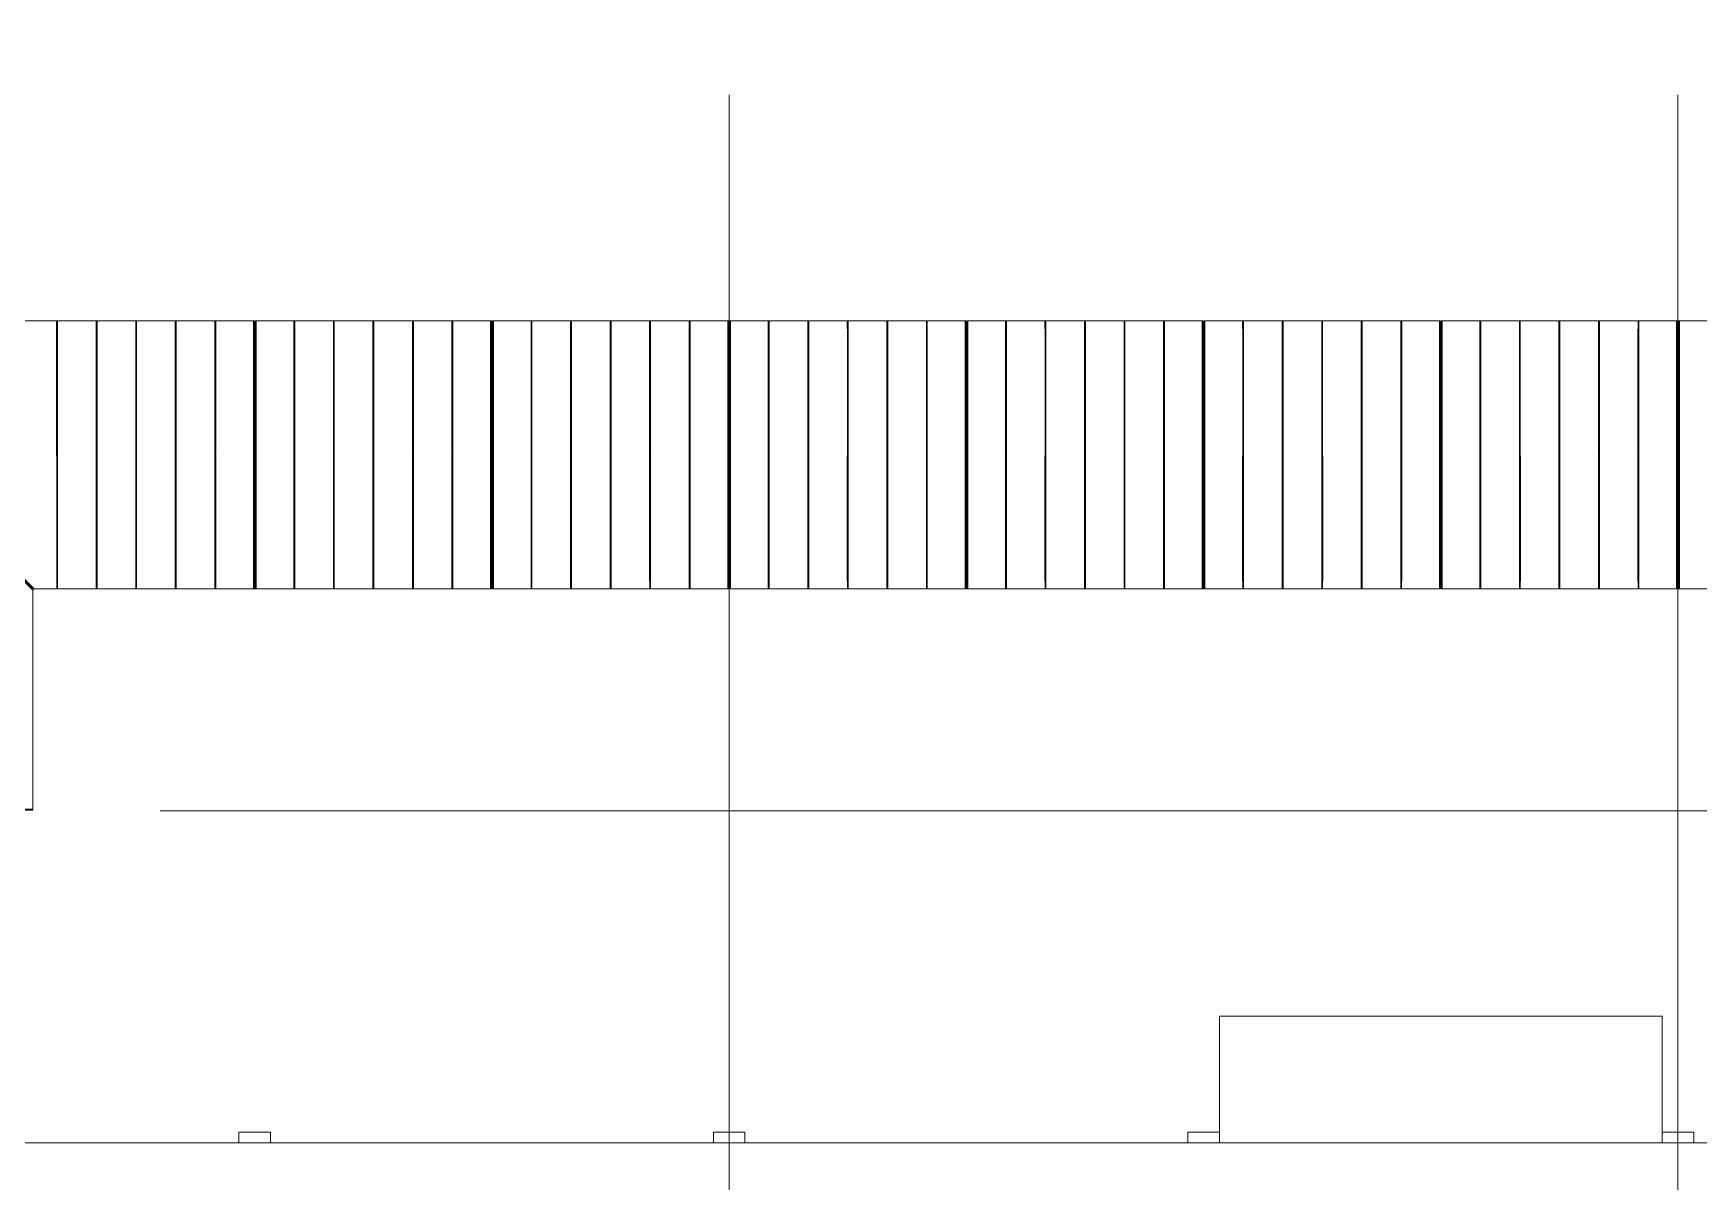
# Model space of a CAD drawing. Header units: millimetres. Extents: x 124696 to 347024, y 412631 to 564609.
# Drawn here: x 251071 to 266868, y 488833 to 499725 of the extents above; entities that cross this region are included whole.
import ezdxf

# ---------------------------------------------------------------- set-up
doc = ezdxf.new("R2010")
doc.units = ezdxf.units.MM
doc.header["$LTSCALE"] = 1500
doc.header["$MEASUREMENT"] = 0
doc.linetypes.add('二层平面图$0$轴网线_12_3_3_3 mm', pattern=[21, 12, -3, 3, -3])
doc.layers.add('0-建筑底图', color=7, linetype='Continuous')
for name, color, linetype, lineweight in [('二层平面图$0$A-COLU', 7, 'Continuous', 9), ('二层平面图$0$A-LINE', 7, 'Continuous', 9), ('二层平面图$0$A-NORM-MODEL', 6, 'Continuous', 9), ('二层平面图$0$A-WALL-CURT-PANEL-2', 7, 'Continuous', 9), ('二层平面图$0$A-WALL-CURT-PANEL-4', 140, 'Continuous', 9), ('二层平面图$0$A-WALL-CURT-STILE-2', 7, 'Continuous', 9), ('二层平面图$0$ANNO-DOTE-1', 10, '二层平面图$0$轴网线_12_3_3_3 mm', 15)]:
    doc.layers.add(name, color=color, linetype=linetype, lineweight=lineweight)

# ---------------------------------------------------------------- blocks, each defined once
blk = doc.blocks.new('二层平面图$0$廊子单元2250 - 廊子单元2250-V190-104-2F')
at = {"layer": '二层平面图$0$A-WALL-CURT-PANEL-2'}
for p, q in [((-146, 2245), (-146, 2237)), ((2396, 2245), (-146, 2245)), ((-146, 2237), (2396, 2237)), ((-146, 2237), (-146, 13)), ((2396, 2237), (2396, 2245)), ((2396, 13), (2396, 2237)), ((-146, 13), (2396, 13)), ((-146, 13), (-146, 5)), ((-146, 5), (2396, 5)), ((2396, 5), (2396, 13))]:
    blk.add_line(p, q, dxfattribs=at)
blk = doc.blocks.new('二层平面图$0$梁 - 梁-12800094-104-2F')
at = {"layer": '二层平面图$0$A-LINE'}
for p, q in [((-3168, 1410), (-3218, 1408)), ((-3218, 1403), (-3218, 1408)), ((-3168, 1405), (-3168, 1410)), ((-3108, 1413), (-3158, 1411)), ((-3158, 1406), (-3158, 1411)), ((-3108, 1408), (-3108, 1413)), ((-3126, -840), (-3127, -835)), ((-3126, -840), (-3076, -838)), ((-3076, -838), (-3077, -833)), ((-3066, -837), (-3067, -832)), ((-3066, -837), (-3016, -835)), ((-3016, -835), (-3017, -830))]:
    blk.add_line(p, q, dxfattribs=at)
blk = doc.blocks.new('二层平面图$0$廊子单元01 - 廊子单元01-12764968-104-2F')
at = {"layer": '二层平面图$0$A-WALL-CURT-PANEL-2'}
for p, q in [((-146, 2245), (-146, 2237)), ((2396, 2245), (-146, 2245)), ((-146, 2237), (2396, 2237)), ((-146, 2237), (-146, 13)), ((2396, 2237), (2396, 2245)), ((2396, 13), (2396, 2237)), ((-146, 13), (2396, 13)), ((-146, 13), (-146, 5)), ((-146, 5), (2396, 5)), ((2396, 5), (2396, 13)), ((-146, -5), (-146, -13)), ((2396, -5), (-146, -5)), ((-146, -13), (2396, -13)), ((-146, -13), (-146, -2237)), ((2396, -13), (2396, -5)), ((2396, -2237), (2396, -13)), ((-146, -2237), (2396, -2237)), ((-146, -2237), (-146, -2245)), ((-146, -2245), (2396, -2245)), ((2396, -2245), (2396, -2237))]:
    blk.add_line(p, q, dxfattribs=at)
blk = doc.blocks.new('二层平面图$0$廊子单元_转角阴角_ - 廊子单元_转角阴角_-V225-104-2F')
at = {"layer": '二层平面图$0$A-WALL-CURT-PANEL-2'}
for p, q in [((2104, 4500), (2104, 4495)), ((2104, 4495), (4646, 4495)), ((2104, 4495), (2104, 4487)), ((2104, 4487), (4646, 4487)), ((2104, 4487), (2104, 2409)), ((4646, 4487), (4646, 4495)), ((4646, -133), (4646, 4487)), ((13, 2396), (5, 2396)), ((5, 2396), (5, -146)), ((2091, 2396), (13, 2396)), ((13, 2396), (13, -146)), ((2099, 2396), (2091, 2396)), ((2091, 2396), (4633, -146)), ((2098, 2402), (2237, 2263)), ((4641, -146), (2099, 2396)), ((2104, 2409), (4646, -133)), ((2104, 2409), (2104, 2401)), ((2104, 2401), (2104, 2396)), ((4646, -141), (2104, 2401)), ((2245, 2255), (4639, -139)), ((5, -146), (13, -146)), ((13, -146), (133, -146)), ((141, -146), (151, -146)), ((159, -146), (2237, -146)), ((2245, -146), (4633, -146)), ((4633, -146), (4641, -146)), ((4646, -141), (4646, -133))]:
    blk.add_line(p, q, dxfattribs=at)
blk = doc.blocks.new('二层平面图$0$顶板轮廓组 - 顶板轮廓组-7729081-104-2F')
at = {"layer": '二层平面图$0$A-WALL-CURT-PANEL-2'}
for p, q in [((-7790, 187), (-7782, 187)), ((-7782, 187), (-5704, 187)), ((-5704, 187), (-5696, 187))]:
    blk.add_line(p, q, dxfattribs=at)
blk = doc.blocks.new('二层平面图$0$顶板轮廓组 - 顶板轮廓组-V227-104-2F')
at = {"layer": '二层平面图$0$A-WALL-CURT-PANEL-2'}
for p, q in [((-9061, -955), (-9053, -955)), ((-9053, -955), (-4433, -955)), ((-4433, -955), (-4425, -955))]:
    blk.add_line(p, q, dxfattribs=at)
blk = doc.blocks.new('二层平面图$0$钢板肋 - 钢板肋-V197-104-2F')
at = {"layer": '二层平面图$0$A-WALL-CURT-PANEL-2'}
for p, q in [((-678, 1855), (-686, 1854)), ((-686, 1854), (-671, 1699)), ((-663, 1700), (-678, 1855)), ((-671, 1699), (-663, 1700)), ((-671, 1699), (-461, -541)), ((-453, -540), (-663, 1700)), ((-453, -540), (-461, -541)), ((-461, -541), (-448, -676)), ((-440, -675), (-453, -540)), ((-440, -675), (-448, -676))]:
    blk.add_line(p, q, dxfattribs=at)
blk = doc.blocks.new('二层平面图$0$梁 - 梁-V199-104-2F')
at = {"layer": '二层平面图$0$A-LINE'}
for p, q in [((-21, -712), (-21, -707)), ((-21, -712), (29, -712)), ((29, -712), (29, -707)), ((39, -712), (39, -707)), ((39, -712), (89, -712)), ((89, -712), (89, -707))]:
    blk.add_line(p, q, dxfattribs=at)
blk = doc.blocks.new('二层平面图$0$梁 - 梁-V194-104-2F')
at = {"layer": '二层平面图$0$A-LINE'}
for p, q in [((-1, 2658), (-1, 2663)), ((49, 2663), (-1, 2663)), ((49, 2658), (49, 2663)), ((59, 2658), (59, 2663)), ((109, 2663), (59, 2663)), ((109, 2658), (109, 2663)), ((-27, -1787), (-27, -1777)), ((23, -1837), (23, -1827))]:
    blk.add_line(p, q, dxfattribs=at)
blk = doc.blocks.new('二层平面图$0$钢板肋轮廓族 - 钢板肋轮廓族-V195-104-2F')
at = {"layer": '二层平面图$0$A-WALL-CURT-PANEL-2'}
for p, q in [((-1735, -5338), (-1704, -5490)), ((-1249, -7693), (-1704, -5490)), ((-1222, -7826), (-1249, -7693))]:
    blk.add_line(p, q, dxfattribs=at)
blk = doc.blocks.new('二层平面图$0$廊子单元_转角阴角_ - 廊子单元_转角阴角_-V249-104-2F')
at = {"layer": '二层平面图$0$A-WALL-CURT-PANEL-2'}
for p, q in [((2104, 4495), (4646, 4495)), ((2104, 4495), (2104, 4487)), ((2104, 4487), (4646, 4487)), ((2104, 4487), (2104, 2409)), ((4646, 4487), (4646, 4495)), ((4646, 4368), (4646, 4487)), ((4646, 4349), (4646, 4360)), ((4646, 4120), (4646, 4341)), ((5, 2396), (0, 2396)), ((13, 2396), (5, 2396)), ((5, 2396), (5, -146)), ((2091, 2396), (13, 2396)), ((13, 2396), (13, -146)), ((2099, 2396), (2091, 2396)), ((2091, 2396), (4130, 357)), ((2098, 2402), (2237, 2263)), ((2104, 2396), (2099, 2396)), ((4130, 365), (2099, 2396)), ((2104, 2409), (4130, 383)), ((2104, 2409), (2104, 2401)), ((4130, 375), (2104, 2401)), ((2245, 2255), (4130, 370)), ((4646, 2245), (4646, 2255)), ((4495, 5), (4505, -5)), ((4505, 0), (4501, 4)), ((4646, -5), (4646, 5)), ((5, -146), (13, -146)), ((13, -146), (4133, -146)), ((4500, -5), (4495, 0))]:
    blk.add_line(p, q, dxfattribs=at)
blk = doc.blocks.new('二层平面图$0$顶板轮廓组 - 顶板轮廓组-7678519-104-2F')
at = {"layer": '二层平面图$0$A-WALL-CURT-PANEL-2'}
for p, q in [((-7790, 1483), (-7782, 1483)), ((-7782, 1483), (-5704, 1483)), ((-5704, 1483), (-5696, 1483))]:
    blk.add_line(p, q, dxfattribs=at)
blk = doc.blocks.new('二层平面图$0$顶板轮廓组 - 顶板轮廓组-V250-104-2F')
at = {"layer": '二层平面图$0$A-WALL-CURT-PANEL-2'}
for p, q in [((-8553, 786), (-4433, 786)), ((-4433, 786), (-4425, 786))]:
    blk.add_line(p, q, dxfattribs=at)
blk = doc.blocks.new('二层平面图$0$钢板肋 - 钢板肋-V193-104-2F')
at = {"layer": '二层平面图$0$A-WALL-CURT-PANEL-2'}
for p, q in [((392, -814), (396, -807)), ((392, -814), (511, -879)), ((515, -872), (396, -807)), ((511, -879), (515, -872)), ((511, -879), (2483, -1963)), ((2487, -1956), (515, -872)), ((2487, -1956), (2483, -1963)), ((2483, -1963), (2619, -2037)), ((2623, -2030), (2487, -1956)), ((2619, -2037), (2623, -2030))]:
    blk.add_line(p, q, dxfattribs=at)
blk = doc.blocks.new('二层平面图$0$钢板肋 - 钢板肋-7742613-104-2F')
at = {"layer": '二层平面图$0$A-WALL-CURT-PANEL-2'}
for p, q in [((-1472, 1004), (-1479, 1000)), ((-1479, 1000), (-1348, 963)), ((-1341, 967), (-1472, 1004)), ((-1348, 963), (-1341, 967)), ((-1348, 963), (539, 428)), ((541, 435), (-1341, 967)), ((541, 435), (539, 428)), ((539, 428), (688, 385)), ((691, 393), (541, 435)), ((691, 393), (688, 385))]:
    blk.add_line(p, q, dxfattribs=at)
blk = doc.blocks.new('二层平面图$0$钢板肋轮廓族 - 钢板肋轮廓族-7742618-104-2F')
at = {"layer": '二层平面图$0$A-WALL-CURT-PANEL-2'}
for p, q in [((-4082, -4033), (-4120, -4163)), ((-4674, -6045), (-4120, -4163)), ((-4718, -6194), (-4674, -6045))]:
    blk.add_line(p, q, dxfattribs=at)
blk = doc.blocks.new('二层平面图$0$钢板肋轮廓族 - 钢板肋轮廓族-7742619-104-2F')
at = {"layer": '二层平面图$0$A-WALL-CURT-PANEL-2'}
for p, q in [((-4083, -4036), (-4121, -4166)), ((-4673, -6043), (-4121, -4166)), ((-4717, -6192), (-4673, -6043))]:
    blk.add_line(p, q, dxfattribs=at)
blk = doc.blocks.new('二层平面图$0$顶板轮廓组 - 顶板轮廓组-7793063-104-2F')
at = {"layer": '二层平面图$0$A-WALL-CURT-PANEL-2'}
for p, q in [((-7863, -1483), (-7855, -1483)), ((-7855, -1483), (-5631, -1483)), ((-5631, -1483), (-5623, -1483))]:
    blk.add_line(p, q, dxfattribs=at)
blk = doc.blocks.new('二层平面图$0$钢板肋 - 钢板肋-7793064-104-2F')
at = {"layer": '二层平面图$0$A-WALL-CURT-PANEL-2'}
for p, q in [((392, -814), (396, -807)), ((392, -814), (511, -879)), ((515, -872), (396, -807)), ((511, -879), (515, -872)), ((511, -879), (2483, -1963)), ((2487, -1956), (515, -872)), ((2487, -1956), (2483, -1963)), ((2483, -1963), (2619, -2037)), ((2623, -2030), (2487, -1956)), ((2619, -2037), (2623, -2030))]:
    blk.add_line(p, q, dxfattribs=at)
blk = doc.blocks.new('二层平面图$0$钢板肋 - 钢板肋-7793144-104-2F')
at = {"layer": '二层平面图$0$A-WALL-CURT-PANEL-2'}
for p, q in [((545, -856), (549, -849)), ((545, -856), (666, -919)), ((669, -912), (549, -849)), ((666, -919), (669, -912)), ((666, -919), (2664, -1954)), ((2667, -1946), (669, -912)), ((2667, -1946), (2664, -1954)), ((2664, -1954), (2801, -2025)), ((2805, -2018), (2667, -1946)), ((2801, -2025), (2805, -2018))]:
    blk.add_line(p, q, dxfattribs=at)
blk = doc.blocks.new('二层平面图$0$钢板肋轮廓族 - 钢板肋轮廓族-7793068-104-2F')
at = {"layer": '二层平面图$0$A-WALL-CURT-PANEL-2'}
for p, q in [((-1735, -5338), (-1704, -5490)), ((-1249, -7693), (-1704, -5490)), ((-1222, -7826), (-1249, -7693))]:
    blk.add_line(p, q, dxfattribs=at)
blk = doc.blocks.new('二层平面图$0$钢板肋轮廓族 - 钢板肋轮廓族-7793148-104-2F')
at = {"layer": '二层平面图$0$A-WALL-CURT-PANEL-2'}
for p, q in [((1735, -5338), (1704, -5490)), ((1249, -7693), (1704, -5490)), ((1222, -7826), (1249, -7693))]:
    blk.add_line(p, q, dxfattribs=at)
blk = doc.blocks.new('二层平面图$0$钢板肋 - 钢板肋-7805324-104-2F')
at = {"layer": '二层平面图$0$A-WALL-CURT-PANEL-2'}
for p, q in [((392, -814), (396, -807)), ((392, -814), (511, -879)), ((515, -872), (396, -807)), ((511, -879), (515, -872)), ((511, -879), (2483, -1963)), ((2487, -1956), (515, -872)), ((2487, -1956), (2483, -1963)), ((2483, -1963), (2619, -2037)), ((2623, -2030), (2487, -1956)), ((2619, -2037), (2623, -2030))]:
    blk.add_line(p, q, dxfattribs=at)
blk = doc.blocks.new('二层平面图$0$钢板肋 - 钢板肋-7805329-104-2F')
at = {"layer": '二层平面图$0$A-WALL-CURT-PANEL-2'}
for p, q in [((-678, 1855), (-686, 1854)), ((-686, 1854), (-671, 1699)), ((-663, 1700), (-678, 1855)), ((-671, 1699), (-663, 1700)), ((-671, 1699), (-461, -541)), ((-453, -540), (-663, 1700)), ((-453, -540), (-461, -541)), ((-461, -541), (-448, -676)), ((-440, -675), (-453, -540)), ((-440, -675), (-448, -676))]:
    blk.add_line(p, q, dxfattribs=at)
blk = doc.blocks.new('二层平面图$0$钢板肋 - 钢板肋-7805337-104-2F')
at = {"layer": '二层平面图$0$A-WALL-CURT-PANEL-2'}
for p, q in [((545, -856), (549, -849)), ((545, -856), (666, -919)), ((669, -912), (549, -849)), ((666, -919), (669, -912)), ((666, -919), (2664, -1954)), ((2667, -1946), (669, -912)), ((2667, -1946), (2664, -1954)), ((2664, -1954), (2801, -2025)), ((2805, -2018), (2667, -1946)), ((2801, -2025), (2805, -2018))]:
    blk.add_line(p, q, dxfattribs=at)
blk = doc.blocks.new('二层平面图$0$钢板肋轮廓族 - 钢板肋轮廓族-7805328-104-2F')
at = {"layer": '二层平面图$0$A-WALL-CURT-PANEL-2'}
for p, q in [((-1735, -5338), (-1704, -5490)), ((-1249, -7693), (-1704, -5490)), ((-1222, -7826), (-1249, -7693))]:
    blk.add_line(p, q, dxfattribs=at)
blk = doc.blocks.new('二层平面图$0$钢板肋轮廓族 - 钢板肋轮廓族-7805341-104-2F')
at = {"layer": '二层平面图$0$A-WALL-CURT-PANEL-2'}
for p, q in [((1735, -5338), (1704, -5490)), ((1249, -7693), (1704, -5490)), ((1222, -7826), (1249, -7693))]:
    blk.add_line(p, q, dxfattribs=at)
blk = doc.blocks.new('二层平面图$0$矩形竖梃 - 8 x 50 mm 蜂窝铝板幕墙开缝-2338841-104-2F')
at = {"layer": '二层平面图$0$A-WALL-CURT-STILE-2'}
blk.add_line((107995, 38250), (108000, 38250), dxfattribs=at)
blk = doc.blocks.new('二层平面图$0$矩形竖梃 - 8 x 50 mm 蜂窝铝板幕墙开缝-V379-104-2F')
at = {"layer": '二层平面图$0$A-WALL-CURT-STILE-2'}
blk.add_line((108000, 38250), (108005, 38250), dxfattribs=at)
blk = doc.blocks.new('二层平面图$0$矩形竖梃 - 8 x 50 mm 蜂窝铝板幕墙开缝-V380-104-2F')
at = {"layer": '二层平面图$0$A-WALL-CURT-STILE-2'}
blk.add_line((110245, 38250), (110250, 38250), dxfattribs=at)
blk = doc.blocks.new('二层平面图$0$矩形竖梃 - 8 x 50 mm 蜂窝铝板幕墙开缝-V381-104-2F')
at = {"layer": '二层平面图$0$A-WALL-CURT-STILE-2'}
blk.add_line((112495, 38250), (112500, 38250), dxfattribs=at)
blk = doc.blocks.new('二层平面图$0$矩形竖梃 - 8 x 50 mm 蜂窝铝板幕墙开缝-V382-104-2F')
at = {"layer": '二层平面图$0$A-WALL-CURT-STILE-2'}
blk.add_line((114745, 38250), (114750, 38250), dxfattribs=at)
blk = doc.blocks.new('二层平面图$0$矩形竖梃 - 8 x 50 mm 蜂窝铝板幕墙开缝-V383-104-2F')
at = {"layer": '二层平面图$0$A-WALL-CURT-STILE-2'}
blk.add_line((116995, 38250), (117000, 38250), dxfattribs=at)
blk = doc.blocks.new('二层平面图$0$矩形竖梃 - 8 x 50 mm 蜂窝铝板幕墙开缝-V384-104-2F')
at = {"layer": '二层平面图$0$A-WALL-CURT-STILE-2'}
blk.add_line((119245, 38250), (119250, 38250), dxfattribs=at)
blk = doc.blocks.new('二层平面图$0$矩形竖梃 - 8 x 50 mm 蜂窝铝板幕墙开缝-V385-104-2F')
at = {"layer": '二层平面图$0$A-WALL-CURT-STILE-2'}
blk.add_line((121495, 38250), (121500, 38250), dxfattribs=at)
blk = doc.blocks.new('二层平面图$0$矩形竖梃 - 8 x 50 mm 蜂窝铝板幕墙开缝-V386-104-2F')
at = {"layer": '二层平面图$0$A-WALL-CURT-STILE-2'}
blk.add_line((121500, 38250), (121505, 38250), dxfattribs=at)
blk = doc.blocks.new('二层平面图$0$游泳馆侧墙压顶 - 游泳馆侧墙压顶-8562950-104-2F')
at = {"layer": '二层平面图$0$A-LINE'}
blk.add_line((85500, 32850), (139100, 32850), dxfattribs=at)
blk = doc.blocks.new('二层平面图$0$梁 - 梁-12800551-104-2F')
at = {"layer": '二层平面图$0$A-LINE'}
for p, q in [((-1, 2658), (-1, 2663)), ((49, 2663), (-1, 2663)), ((49, 2658), (49, 2663)), ((59, 2658), (59, 2663)), ((109, 2663), (59, 2663)), ((109, 2658), (109, 2663)), ((-14, 408), (-14, 418)), ((36, 408), (36, 418)), ((46, 408), (46, 418)), ((96, 408), (96, 418)), ((-27, -1837), (-27, -1832)), ((-27, -1837), (23, -1837)), ((23, -1837), (23, -1832)), ((33, -1837), (33, -1832)), ((33, -1837), (83, -1837)), ((83, -1837), (83, -1832))]:
    blk.add_line(p, q, dxfattribs=at)
blk = doc.blocks.new('二层平面图$0$梁 - 梁-12800552-104-2F')
at = {"layer": '二层平面图$0$A-COLU'}
for p, q in [((49, 2663), (-1, 2663)), ((109, 2663), (59, 2663))]:
    blk.add_line(p, q, dxfattribs=at)
at = {"layer": '二层平面图$0$A-LINE'}
for p, q in [((-1, 2658), (-1, 2663)), ((49, 2658), (49, 2663)), ((59, 2658), (59, 2663)), ((109, 2658), (109, 2663)), ((-14, 408), (-14, 418)), ((36, 408), (36, 418)), ((46, 408), (46, 418)), ((96, 408), (96, 418)), ((-27, -1837), (-27, -1832)), ((-27, -1837), (23, -1837)), ((23, -1837), (23, -1832)), ((33, -1837), (33, -1832)), ((33, -1837), (83, -1837)), ((83, -1837), (83, -1832))]:
    blk.add_line(p, q, dxfattribs=at)
blk = doc.blocks.new('二层平面图')
at = {"layer": '二层平面图$0$A-LINE', "color": 8}
for p, q in [((108000, 40555), (107995, 40555)), ((108000, 40505), (107995, 40505)), ((108000, 40495), (107995, 40495)), ((108000, 40445), (107995, 40445)), ((108000, 40505), (108000, 40555)), ((108000, 40445), (108000, 40495)), ((107995, 38305), (108000, 38305)), ((107995, 38255), (108000, 38255)), ((107995, 38245), (108000, 38245)), ((108000, 38255), (108000, 38305)), ((108000, 38195), (108000, 38245)), ((107995, 38195), (108000, 38195)), ((121350, 34050), (117150, 34050)), ((117150, 34050), (117150, 32850)), ((121350, 32850), (121350, 34050)), ((107850, 32850), (107850, 32950)), ((107850, 32950), (108150, 32950)), ((108150, 32950), (108150, 32850)), ((112350, 32850), (112350, 32950)), ((112350, 32950), (112650, 32950)), ((112650, 32950), (112650, 32850)), ((116850, 32850), (116850, 32950)), ((116850, 32950), (117150, 32950)), ((121350, 32950), (121650, 32950)), ((121650, 32950), (121650, 32850))]:
    blk.add_line(p, q, dxfattribs=at)
at = {"layer": '二层平面图$0$ANNO-DOTE-1', "color": 8}
for p, q in [((112500, -6710.3), (112500, 86692)), ((121500, -6710.3), (121500, 86692)), ((-18896.2, 36000), (161528.2, 36000))]:
    blk.add_line(p, q, dxfattribs=at)
at = {"layer": '二层平面图$0$A-COLU', "color": 8}
for name, p, rotation in [('二层平面图$0$梁 - 梁-12800094-104-2F', (113211.7, 37397), 267.6625792123275), ('二层平面图$0$梁 - 梁-12800094-104-2F', (119961.7, 37397), 267.6625792006746), ('二层平面图$0$梁 - 梁-12800552-104-2F', (109836.7, 40538.5), 270.3346980910704), ('二层平面图$0$梁 - 梁-12800552-104-2F', (116586.7, 40538.5), 270.3346980910704), ('二层平面图$0$梁 - 梁-V194-104-2F', (124163.3, 40461.5), 90.33469809107041), ('二层平面图$0$梁 - 梁-12800094-104-2F', (113211.7, 35147), 267.6625792123281), ('二层平面图$0$梁 - 梁-12800094-104-2F', (119961.7, 35147), 267.6625792006752), ('二层平面图$0$梁 - 梁-12800551-104-2F', (110663.3, 38211.5), 90.33469809107048), ('二层平面图$0$梁 - 梁-12800551-104-2F', (117413.3, 38211.5), 90.33469809107048), ('二层平面图$0$梁 - 梁-V199-104-2F', (122211.7, 38288.5), 270.3346980910703)]:
    blk.add_blockref(name, p, dxfattribs=dict(at, rotation=rotation))
at = {"layer": '二层平面图$0$A-NORM-MODEL', "color": 8}
blk.add_blockref('二层平面图$0$游泳馆侧墙压顶 - 游泳馆侧墙压顶-8562950-104-2F', (0, 0), dxfattribs=at)
at = {"layer": '二层平面图$0$A-WALL-CURT-PANEL-2', "color": 8}
for name, p, rotation in [('二层平面图$0$顶板轮廓组 - 顶板轮廓组-V250-104-2F', (112420.2, 39859.2), 359.9997819264217), ('二层平面图$0$钢板肋轮廓族 - 钢板肋轮廓族-7742619-104-2F', (102972.6, 33372.6), 196.426069709419), ('二层平面图$0$钢板肋轮廓族 - 钢板肋轮廓族-7742618-104-2F', (102972.7, 33372.7), 196.36843842588), ('二层平面图$0$钢板肋 - 钢板肋-7742613-104-2F', (106312.2, 40088.1), 105.8106644696688), ('二层平面图$0$钢板肋轮廓族 - 钢板肋轮廓族-V195-104-2F', (108898.4, 45522.9), 348.3493095350738), ('二层平面图$0$钢板肋轮廓族 - 钢板肋轮廓族-V195-104-2F', (108906.4, 45522.9), 348.3493095350738), ('二层平面图$0$钢板肋 - 钢板肋-V197-104-2F', (106630.5, 38735.8), 354.6390338140075), ('二层平面图$0$钢板肋轮廓族 - 钢板肋轮廓族-V195-104-2F', (109273.4, 45522.9), 348.3493095350738), ('二层平面图$0$钢板肋轮廓族 - 钢板肋轮廓族-V195-104-2F', (109281.4, 45522.9), 348.3493095350738), ('二层平面图$0$钢板肋 - 钢板肋-V197-104-2F', (107005.5, 38735.8), 354.6390338140076), ('二层平面图$0$钢板肋轮廓族 - 钢板肋轮廓族-V195-104-2F', (109648.4, 45522.9), 348.3493095350739), ('二层平面图$0$钢板肋轮廓族 - 钢板肋轮廓族-V195-104-2F', (109656.4, 45522.9), 348.3493095350739), ('二层平面图$0$钢板肋 - 钢板肋-V193-104-2F', (107104.2, 37369.2), 118.7782914413798), ('二层平面图$0$钢板肋 - 钢板肋-V197-104-2F', (107380.5, 38735.8), 354.6390338140076), ('二层平面图$0$钢板肋轮廓族 - 钢板肋轮廓族-V195-104-2F', (110023.4, 45522.9), 348.349309535074), ('二层平面图$0$钢板肋轮廓族 - 钢板肋轮廓族-V195-104-2F', (110031.4, 45522.9), 348.349309535074), ('二层平面图$0$钢板肋 - 钢板肋-V197-104-2F', (107755.5, 38735.8), 354.6390338140077), ('二层平面图$0$钢板肋轮廓族 - 钢板肋轮廓族-V195-104-2F', (110398.4, 45522.9), 348.3493095350757), ('二层平面图$0$钢板肋轮廓族 - 钢板肋轮廓族-V195-104-2F', (110406.4, 45522.9), 348.3493095350757), ('二层平面图$0$钢板肋 - 钢板肋-7793064-104-2F', (107854.2, 37369.2), 118.7783195341189), ('二层平面图$0$钢板肋 - 钢板肋-7793064-104-2F', (108229.2, 37369.2), 118.7783195341229), ('二层平面图$0$钢板肋轮廓族 - 钢板肋轮廓族-7793068-104-2F', (111148.4, 45522.9), 348.3494812778164), ('二层平面图$0$钢板肋轮廓族 - 钢板肋轮廓族-7793068-104-2F', (111156.4, 45522.9), 348.3494812778164), ('二层平面图$0$顶板轮廓组 - 顶板轮廓组-7793063-104-2F', (115867.9, 42128.2), 359.9997238045553), ('二层平面图$0$钢板肋 - 钢板肋-7793064-104-2F', (108604.2, 37369.2), 118.778319534127), ('二层平面图$0$钢板肋轮廓族 - 钢板肋轮廓族-7793068-104-2F', (111523.4, 45522.9), 348.3494812778206), ('二层平面图$0$钢板肋轮廓族 - 钢板肋轮廓族-7793068-104-2F', (111531.4, 45522.9), 348.3494812778206), ('二层平面图$0$钢板肋 - 钢板肋-7793064-104-2F', (108979.2, 37369.2), 118.7783195341311), ('二层平面图$0$钢板肋轮廓族 - 钢板肋轮廓族-7793068-104-2F', (111898.4, 45522.9), 348.3494812778246), ('二层平面图$0$钢板肋轮廓族 - 钢板肋轮廓族-7793068-104-2F', (111906.4, 45522.9), 348.3494812778245), ('二层平面图$0$钢板肋 - 钢板肋-7793144-104-2F', (109369.5, 37226.7), 117.3862144216378), ('二层平面图$0$钢板肋轮廓族 - 钢板肋轮廓族-7793068-104-2F', (112273.4, 45522.9), 348.3494812778288), ('二层平面图$0$钢板肋轮廓族 - 钢板肋轮廓族-7793068-104-2F', (112281.4, 45522.9), 348.3494812778287), ('二层平面图$0$钢板肋轮廓族 - 钢板肋轮廓族-7793148-104-2F', (107093.6, 45522.9), 11.65049166707486), ('二层平面图$0$钢板肋轮廓族 - 钢板肋轮廓族-7793148-104-2F', (107101.6, 45522.9), 11.65049166707489), ('二层平面图$0$钢板肋 - 钢板肋-7805324-104-2F', (110104.2, 37369.2), 118.7786206198872), ('二层平面图$0$钢板肋轮廓族 - 钢板肋轮廓族-7805328-104-2F', (113398.4, 45522.9), 348.3494948051979), ('二层平面图$0$钢板肋轮廓族 - 钢板肋轮廓族-7805328-104-2F', (113406.4, 45522.9), 348.3494948051979), ('二层平面图$0$钢板肋 - 钢板肋-7805324-104-2F', (110854.2, 37369.2), 118.7786206198873), ('二层平面图$0$钢板肋轮廓族 - 钢板肋轮廓族-7805328-104-2F', (113773.4, 45522.9), 348.3494948051979), ('二层平面图$0$钢板肋轮廓族 - 钢板肋轮廓族-7805328-104-2F', (113781.4, 45522.9), 348.3494948051978), ('二层平面图$0$钢板肋 - 钢板肋-7805324-104-2F', (111229.2, 37369.2), 118.7786206198874), ('二层平面图$0$钢板肋 - 钢板肋-7805329-104-2F', (111505.5, 38735.7), 354.6392327689226), ('二层平面图$0$钢板肋轮廓族 - 钢板肋轮廓族-7805328-104-2F', (114148.4, 45522.9), 348.3494948051979), ('二层平面图$0$钢板肋轮廓族 - 钢板肋轮廓族-7805328-104-2F', (114156.4, 45522.9), 348.3494948051979), ('二层平面图$0$钢板肋 - 钢板肋-7805337-104-2F', (111619.5, 37226.7), 117.3865109687668), ('二层平面图$0$钢板肋轮廓族 - 钢板肋轮廓族-7805328-104-2F', (114523.4, 45522.9), 348.3494948051979), ('二层平面图$0$钢板肋轮廓族 - 钢板肋轮廓族-7805328-104-2F', (114531.4, 45522.9), 348.3494948051979), ('二层平面图$0$钢板肋轮廓族 - 钢板肋轮廓族-7805341-104-2F', (109343.6, 45522.9), 11.65050519480004), ('二层平面图$0$钢板肋轮廓族 - 钢板肋轮廓族-7805341-104-2F', (109351.6, 45522.9), 11.65050519480004), ('二层平面图$0$钢板肋 - 钢板肋-7793064-104-2F', (112354.2, 37369.2), 118.778319545772), ('二层平面图$0$钢板肋 - 钢板肋-7793064-104-2F', (112729.2, 37369.2), 118.778319545776), ('二层平面图$0$钢板肋轮廓族 - 钢板肋轮廓族-7793068-104-2F', (115648.4, 45522.9), 348.3494812894696), ('二层平面图$0$钢板肋轮廓族 - 钢板肋轮廓族-7793068-104-2F', (115656.4, 45522.9), 348.3494812894696), ('二层平面图$0$顶板轮廓组 - 顶板轮廓组-7793063-104-2F', (120367.9, 42128.2), 359.9997238164319), ('二层平面图$0$钢板肋 - 钢板肋-7793064-104-2F', (113104.2, 37369.2), 118.7783195457801), ('二层平面图$0$钢板肋轮廓族 - 钢板肋轮廓族-7793068-104-2F', (116023.4, 45522.9), 348.3494812894735), ('二层平面图$0$钢板肋轮廓族 - 钢板肋轮廓族-7793068-104-2F', (116031.4, 45522.9), 348.3494812894735), ('二层平面图$0$钢板肋 - 钢板肋-7793064-104-2F', (113479.2, 37369.2), 118.7783195457843), ('二层平面图$0$钢板肋轮廓族 - 钢板肋轮廓族-7793068-104-2F', (116398.4, 45522.9), 348.3494812894776), ('二层平面图$0$钢板肋轮廓族 - 钢板肋轮廓族-7793068-104-2F', (116406.4, 45522.9), 348.3494812894776), ('二层平面图$0$钢板肋 - 钢板肋-7793144-104-2F', (113869.5, 37226.7), 117.386214433291), ('二层平面图$0$钢板肋轮廓族 - 钢板肋轮廓族-7793068-104-2F', (116773.4, 45522.9), 348.3494812894819), ('二层平面图$0$钢板肋轮廓族 - 钢板肋轮廓族-7793068-104-2F', (116781.4, 45522.9), 348.3494812894819), ('二层平面图$0$钢板肋轮廓族 - 钢板肋轮廓族-7793148-104-2F', (111593.6, 45522.9), 11.65049167872793), ('二层平面图$0$钢板肋轮廓族 - 钢板肋轮廓族-7793148-104-2F', (111601.6, 45522.9), 11.65049167872797), ('二层平面图$0$钢板肋 - 钢板肋-7793064-104-2F', (114604.2, 37369.2), 118.7783195341189), ('二层平面图$0$钢板肋 - 钢板肋-7793064-104-2F', (114979.2, 37369.2), 118.7783195341229), ('二层平面图$0$钢板肋轮廓族 - 钢板肋轮廓族-7793068-104-2F', (117898.4, 45522.9), 348.3494812778164), ('二层平面图$0$钢板肋轮廓族 - 钢板肋轮廓族-7793068-104-2F', (117906.4, 45522.9), 348.3494812778164), ('二层平面图$0$顶板轮廓组 - 顶板轮廓组-7793063-104-2F', (122617.9, 42128.2), 359.9997238045553), ('二层平面图$0$钢板肋 - 钢板肋-7793064-104-2F', (115354.2, 37369.2), 118.778319534127), ('二层平面图$0$钢板肋轮廓族 - 钢板肋轮廓族-7793068-104-2F', (118273.4, 45522.9), 348.3494812778206), ('二层平面图$0$钢板肋轮廓族 - 钢板肋轮廓族-7793068-104-2F', (118281.4, 45522.9), 348.3494812778206), ('二层平面图$0$钢板肋 - 钢板肋-7793064-104-2F', (115729.2, 37369.2), 118.7783195341311), ('二层平面图$0$钢板肋轮廓族 - 钢板肋轮廓族-7793068-104-2F', (118648.4, 45522.9), 348.3494812778246), ('二层平面图$0$钢板肋轮廓族 - 钢板肋轮廓族-7793068-104-2F', (118656.4, 45522.9), 348.3494812778245), ('二层平面图$0$钢板肋 - 钢板肋-7793144-104-2F', (116119.5, 37226.7), 117.3862144216378), ('二层平面图$0$钢板肋轮廓族 - 钢板肋轮廓族-7793068-104-2F', (119023.4, 45522.9), 348.3494812778288), ('二层平面图$0$钢板肋轮廓族 - 钢板肋轮廓族-7793068-104-2F', (119031.4, 45522.9), 348.3494812778287), ('二层平面图$0$钢板肋轮廓族 - 钢板肋轮廓族-7793148-104-2F', (113843.6, 45522.9), 11.65049166707486), ('二层平面图$0$钢板肋轮廓族 - 钢板肋轮廓族-7793148-104-2F', (113851.6, 45522.9), 11.65049166707489), ('二层平面图$0$钢板肋 - 钢板肋-7805324-104-2F', (116854.2, 37369.2), 118.7786206198872), ('二层平面图$0$钢板肋轮廓族 - 钢板肋轮廓族-7805328-104-2F', (120148.4, 45522.9), 348.3494948051979), ('二层平面图$0$钢板肋轮廓族 - 钢板肋轮廓族-7805328-104-2F', (120156.4, 45522.9), 348.3494948051979), ('二层平面图$0$钢板肋 - 钢板肋-7805324-104-2F', (117604.2, 37369.2), 118.7786206198873), ('二层平面图$0$钢板肋轮廓族 - 钢板肋轮廓族-7805328-104-2F', (120523.4, 45522.9), 348.3494948051979), ('二层平面图$0$钢板肋轮廓族 - 钢板肋轮廓族-7805328-104-2F', (120531.4, 45522.9), 348.3494948051978), ('二层平面图$0$钢板肋 - 钢板肋-7805324-104-2F', (117979.2, 37369.2), 118.7786206198874), ('二层平面图$0$钢板肋 - 钢板肋-7805329-104-2F', (118255.5, 38735.7), 354.6392327689226), ('二层平面图$0$钢板肋轮廓族 - 钢板肋轮廓族-7805328-104-2F', (120898.4, 45522.9), 348.3494948051979), ('二层平面图$0$钢板肋轮廓族 - 钢板肋轮廓族-7805328-104-2F', (120906.4, 45522.9), 348.3494948051979), ('二层平面图$0$钢板肋 - 钢板肋-7805337-104-2F', (118369.5, 37226.7), 117.3865109687668), ('二层平面图$0$钢板肋轮廓族 - 钢板肋轮廓族-7805328-104-2F', (121273.4, 45522.9), 348.3494948051979), ('二层平面图$0$钢板肋轮廓族 - 钢板肋轮廓族-7805328-104-2F', (121281.4, 45522.9), 348.3494948051979), ('二层平面图$0$钢板肋轮廓族 - 钢板肋轮廓族-7805341-104-2F', (116093.6, 45522.9), 11.65050519480004), ('二层平面图$0$钢板肋轮廓族 - 钢板肋轮廓族-7805341-104-2F', (116101.6, 45522.9), 11.65050519480004), ('二层平面图$0$钢板肋 - 钢板肋-7793064-104-2F', (119104.2, 37369.2), 118.7783195341189), ('二层平面图$0$钢板肋 - 钢板肋-7793064-104-2F', (119479.2, 37369.2), 118.7783195341231), ('二层平面图$0$钢板肋轮廓族 - 钢板肋轮廓族-7793068-104-2F', (122398.4, 45522.9), 348.3494812778167), ('二层平面图$0$钢板肋轮廓族 - 钢板肋轮廓族-7793068-104-2F', (122406.4, 45522.9), 348.3494812778167), ('二层平面图$0$顶板轮廓组 - 顶板轮廓组-7793063-104-2F', (127117.9, 42128.2), 359.9997238045553), ('二层平面图$0$钢板肋 - 钢板肋-7793064-104-2F', (119854.2, 37369.2), 118.7783195341271), ('二层平面图$0$钢板肋轮廓族 - 钢板肋轮廓族-7793068-104-2F', (122773.4, 45522.9), 348.3494812778206), ('二层平面图$0$钢板肋轮廓族 - 钢板肋轮廓族-7793068-104-2F', (122781.4, 45522.9), 348.3494812778206), ('二层平面图$0$钢板肋 - 钢板肋-7793064-104-2F', (120229.2, 37369.2), 118.7783195341314), ('二层平面图$0$钢板肋轮廓族 - 钢板肋轮廓族-7793068-104-2F', (123148.4, 45522.9), 348.3494812778246), ('二层平面图$0$钢板肋轮廓族 - 钢板肋轮廓族-7793068-104-2F', (123156.4, 45522.9), 348.3494812778246), ('二层平面图$0$钢板肋 - 钢板肋-7793144-104-2F', (120619.5, 37226.7), 117.386214421638), ('二层平面图$0$钢板肋轮廓族 - 钢板肋轮廓族-7793068-104-2F', (123523.4, 45522.9), 348.3494812778289), ('二层平面图$0$钢板肋轮廓族 - 钢板肋轮廓族-7793068-104-2F', (123531.4, 45522.9), 348.3494812778289), ('二层平面图$0$钢板肋轮廓族 - 钢板肋轮廓族-7793148-104-2F', (118343.6, 45522.9), 11.65049166707498), ('二层平面图$0$钢板肋轮廓族 - 钢板肋轮廓族-7793148-104-2F', (118351.6, 45522.9), 11.65049166707502), ('二层平面图$0$钢板肋轮廓族 - 钢板肋轮廓族-V195-104-2F', (124648.4, 45522.9), 348.3495276089271), ('二层平面图$0$钢板肋轮廓族 - 钢板肋轮廓族-V195-104-2F', (124656.4, 45522.9), 348.3495276089271), ('二层平面图$0$顶板轮廓组 - 顶板轮廓组-V227-104-2F', (117079.8, 39690.8), 180), ('二层平面图$0$钢板肋 - 钢板肋-V197-104-2F', (122380.5, 38735.8), 354.639251887861), ('二层平面图$0$顶板轮廓组 - 顶板轮廓组-7678519-104-2F', (113690.7, 36621.7), 359.9997819264217), ('二层平面图$0$顶板轮廓组 - 顶板轮廓组-7793063-104-2F', (120367.9, 39587.2), 359.9997238164319), ('二层平面图$0$顶板轮廓组 - 顶板轮廓组-7793063-104-2F', (127117.9, 39587.2), 359.9997238045553), ('二层平面图$0$顶板轮廓组 - 顶板轮廓组-7729081-104-2F', (115809.3, 38291.2), 180)]:
    blk.add_blockref(name, p, dxfattribs=dict(at, rotation=rotation))
for p in [(118117.9, 42128.2), (124867.9, 42128.2)]:
    blk.add_blockref('二层平面图$0$顶板轮廓组 - 顶板轮廓组-7793063-104-2F', p, dxfattribs=at)
at = {"layer": '二层平面图$0$A-WALL-CURT-PANEL-4', "color": 8}
for name, p, rotation in [('二层平面图$0$廊子单元_转角阴角_ - 廊子单元_转角阴角_-V249-104-2F', (108000, 40500), 179.9997819264218), ('二层平面图$0$廊子单元01 - 廊子单元01-12764968-104-2F', (110250, 38250), 89.99999999999991), ('二层平面图$0$廊子单元2250 - 廊子单元2250-V190-104-2F', (114750, 38250), 90.00000001165289), ('二层平面图$0$廊子单元01 - 廊子单元01-12764968-104-2F', (117000, 38250), 89.99999999999991), ('二层平面图$0$廊子单元2250 - 廊子单元2250-V190-104-2F', (121500, 38250), 89.99999999999991), ('二层平面图$0$廊子单元_转角阴角_ - 廊子单元_转角阴角_-V225-104-2F', (126000, 36000), 90)]:
    blk.add_blockref(name, p, dxfattribs=dict(at, rotation=rotation))
at = {"layer": '二层平面图$0$A-WALL-CURT-STILE-2', "color": 8}
for name, p in [('二层平面图$0$矩形竖梃 - 8 x 50 mm 蜂窝铝板幕墙开缝-2338841-104-2F', (0, 0)), ('二层平面图$0$矩形竖梃 - 8 x 50 mm 蜂窝铝板幕墙开缝-V379-104-2F', (0, 0)), ('二层平面图$0$矩形竖梃 - 8 x 50 mm 蜂窝铝板幕墙开缝-V380-104-2F', (0, 0)), ('二层平面图$0$矩形竖梃 - 8 x 50 mm 蜂窝铝板幕墙开缝-V379-104-2F', (2250, 0)), ('二层平面图$0$矩形竖梃 - 8 x 50 mm 蜂窝铝板幕墙开缝-V381-104-2F', (0, 0)), ('二层平面图$0$矩形竖梃 - 8 x 50 mm 蜂窝铝板幕墙开缝-V379-104-2F', (4500, 0)), ('二层平面图$0$矩形竖梃 - 8 x 50 mm 蜂窝铝板幕墙开缝-V382-104-2F', (0, 0)), ('二层平面图$0$矩形竖梃 - 8 x 50 mm 蜂窝铝板幕墙开缝-V379-104-2F', (6750, 0)), ('二层平面图$0$矩形竖梃 - 8 x 50 mm 蜂窝铝板幕墙开缝-V383-104-2F', (0, 0)), ('二层平面图$0$矩形竖梃 - 8 x 50 mm 蜂窝铝板幕墙开缝-V379-104-2F', (9000, 0)), ('二层平面图$0$矩形竖梃 - 8 x 50 mm 蜂窝铝板幕墙开缝-V384-104-2F', (0, 0)), ('二层平面图$0$矩形竖梃 - 8 x 50 mm 蜂窝铝板幕墙开缝-V379-104-2F', (11250, 0)), ('二层平面图$0$矩形竖梃 - 8 x 50 mm 蜂窝铝板幕墙开缝-V385-104-2F', (0, 0)), ('二层平面图$0$矩形竖梃 - 8 x 50 mm 蜂窝铝板幕墙开缝-V386-104-2F', (0, 0))]:
    blk.add_blockref(name, p, dxfattribs=at)

msp = doc.modelspace()

# ---------------------------------------------------------------- block references
at = {"layer": '0-建筑底图'}
msp.add_blockref('二层平面图', (145172, 456352), dxfattribs=at)

doc.saveas('drawing.dxf')
